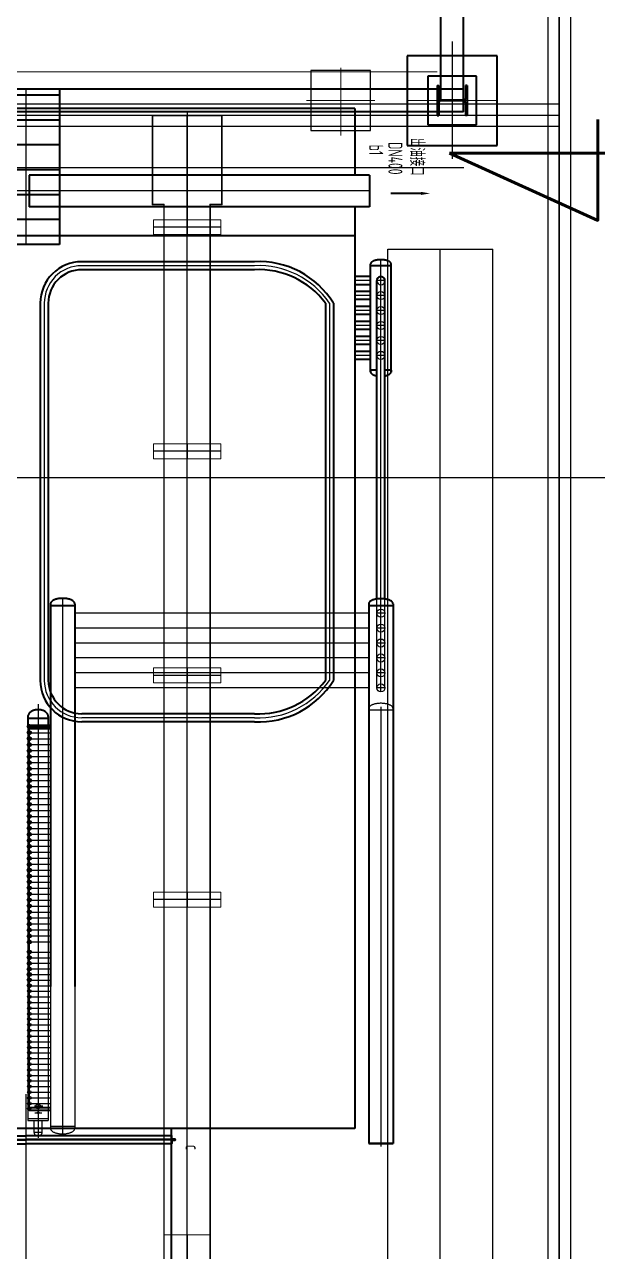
# Model space of a CAD drawing. Extents: x -170 to 1091, y -90 to 504.
# Drawn here: x 108.98 to 116.64, y 89.65 to 106.07 of the extents above; entities that cross this region are included whole.
import ezdxf

# ---------------------------------------------------------------- set-up
doc = ezdxf.new("R2010")
doc.units = 0
doc.header["$LTSCALE"] = 1000
for name, pattern in [('CENTER', [50.8, 31.75, -6.35, 6.35, -6.35]), ('DASH', [0.35, 0.25, -0.1]), ('EB_DASHDOT', [39, 30, -3, 3, -3]), ('双点画线', [22, 12, -2, 2, -2, 2, -2]), ('点画线', [18, 12, -2, 2, -2])]:
    doc.linetypes.add(name, pattern=pattern)
doc.layers.get('0').update_dxf_attribs({"linetype": 'CONTINUOUS'})
doc.layers.get('Defpoints').update_dxf_attribs({"linetype": 'CONTINUOUS'})
for name, color, linetype, lineweight in [('CAXA1', 1, 'EB_DASHDOT', 25), ('EB0', 7, 'CONTINUOUS', 35), ('细实线层', 7, 'CONTINUOUS', 18)]:
    doc.layers.add(name, color=color, linetype=linetype, lineweight=lineweight)
for name, color, linetype in [('PUB_DIM', 3, 'CONTINUOUS'), ('中心线', 3, 'CENTER'), ('中心线层', 1, 'CENTER'), ('方格网', 6, 'CONTINUOUS')]:
    doc.layers.add(name, color=color, linetype=linetype)
doc.styles.add('_TCH_DIM_T3', font='SIMPLEX', dxfattribs={"width": 0.705882, "bigfont": 'GBCBIG'})
doc.styles.add('UserTxtStyle2', font='isocp', dxfattribs={"width": 0.667, "bigfont": 'gbcbig.shx'})
doc.dimstyles.new('_TCH_ARCH_M_M&&1', dxfattribs={"dimtxt": 2.975, "dimasz": 1, "dimexe": 2.5, "dimexo": 3, "dimgap": 1.2625, "dimtad": 1, "dimzin": 0, "dimdsep": 46, "dimtxsty": '_TCH_DIM_T3', "dimblk": 'ARCHTICK', "dimcen": 0.09, "dimclrt": 7, "dimazin": 2, "dimtfac": 1, "dimtdec": 0, "dimtix": 1, "dimtmove": 2, "dimatfit": 3, "dimfxl": 1, "dimtolj": 1, "dimtzin": 0, "dimarcsym": 0})

# ---------------------------------------------------------------- blocks, each defined once
blk = doc.blocks.new('*X136')
at = {"layer": 'EB0'}
for p, q in [((0, 50), (0, 0)), ((0, 50), (3, 50)), ((0, 0), (50, 0)), ((5, 10), (5, 48)), ((48, 5), (10, 5)), ((50, 0), (50, 3))]:
    blk.add_line(p, q, dxfattribs=at)
for centre, radius, start, end in [((3, 48), 1.65, 0.2621, 90), ((10, 10), 5.5, 180, 269.8782), ((48, 3), 1.52, 0, 90)]:
    blk.add_arc(centre, radius, start, end, dxfattribs=at)
blk = doc.blocks.new('*X135')
at = {"layer": 'EB0', "color": 0, "linetype": 'ByBlock', "lineweight": -2, "ltscale": 0.2}
blk.add_blockref('*X136', (0, 0), dxfattribs=at)
blk = doc.blocks.new('*X138')
at = {"layer": 'EB0'}
for p, q in [((0, 0), (50, 0)), ((0, -50), (0, 0)), ((50, 0), (50, -3)), ((0, -50), (3, -50)), ((5, -11), (5, -48)), ((48, -5), (10, -5))]:
    blk.add_line(p, q, dxfattribs=at)
for centre, radius, start, end in [((3, -48), 1.65, 270, 359.7379), ((11, -11), 5.5, 90.1218, 180), ((48, -3), 1.52, 270, 360)]:
    blk.add_arc(centre, radius, start, end, dxfattribs=at)
blk = doc.blocks.new('*X137')
at = {"layer": 'EB0', "color": 0, "linetype": 'ByBlock', "lineweight": -2, "ltscale": 0.2}
blk.add_blockref('*X138', (0, 0), dxfattribs=at)
blk = doc.blocks.new('*X143')
at = {"layer": 'EB0', "linetype": '双点画线', "lineweight": 25}
for p, q in [((-416, 370), (-416, -430)), ((384, 370), (-416, 370)), ((384, -430), (384, 370)), ((-416, -430), (384, -430))]:
    blk.add_line(p, q, dxfattribs=at)
at = {"layer": '中心线层', "linetype": '点画线', "lineweight": 18}
for p, q in [((-16, 409), (-16, -497)), ((439, -30), (-476, -30))]:
    blk.add_line(p, q, dxfattribs=at)
blk = doc.blocks.new('*X146')
at = {"layer": 'EB0', "linetype": 'Continuous', "lineweight": 25}
for p, q in [((453, 0), (-453, 0)), ((0, 103), (0, -103))]:
    blk.add_line(p, q, dxfattribs=at)
at = {"layer": 'EB0', "color": 6, "linetype": 'Continuous', "lineweight": 18}
for p, q in [((-450, 100), (-450, -100)), ((450, 100), (-450, 100)), ((450, -100), (450, 100)), ((-450, -100), (450, -100))]:
    blk.add_line(p, q, dxfattribs=at)
blk = doc.blocks.new('*X147')
at = {"layer": 'EB0', "linetype": 'Continuous', "lineweight": 25}
for p, q in [((453, 0), (-453, 0)), ((0, 103), (0, -103))]:
    blk.add_line(p, q, dxfattribs=at)
at = {"layer": 'EB0', "color": 6, "linetype": 'Continuous', "lineweight": 18}
for p, q in [((-450, 100), (-450, -100)), ((450, 100), (-450, 100)), ((450, -100), (450, 100)), ((-450, -100), (450, -100))]:
    blk.add_line(p, q, dxfattribs=at)
blk = doc.blocks.new('*X148')
at = {"layer": 'EB0', "linetype": 'Continuous', "lineweight": 25}
for p, q in [((453, 0), (-453, 0)), ((0, 103), (0, -103))]:
    blk.add_line(p, q, dxfattribs=at)
at = {"layer": 'EB0', "color": 6, "linetype": 'Continuous', "lineweight": 18}
for p, q in [((-450, 100), (-450, -100)), ((450, 100), (-450, 100)), ((450, -100), (450, 100)), ((-450, -100), (450, -100))]:
    blk.add_line(p, q, dxfattribs=at)
blk = doc.blocks.new('*X149')
at = {"layer": 'EB0', "linetype": 'Continuous', "lineweight": 25}
for p, q in [((453, 0), (-453, 0)), ((0, 103), (0, -103))]:
    blk.add_line(p, q, dxfattribs=at)
at = {"layer": 'EB0', "color": 6, "linetype": 'Continuous', "lineweight": 18}
for p, q in [((-450, 100), (-450, -100)), ((450, 100), (-450, 100)), ((450, -100), (450, 100)), ((-450, -100), (450, -100))]:
    blk.add_line(p, q, dxfattribs=at)
blk = doc.blocks.new('*X150')
at = {"layer": 'EB0', "linetype": 'Continuous', "lineweight": 15}
for p, q in [((-468, 0), (468, 0)), ((-468, -1200), (-468, 0)), ((468, 0), (468, -1200)), ((-460, -1192), (-460, -8)), ((-460, -8), (460, -8)), ((460, -8), (460, -1192)), ((-313, -1200), (-468, -1200)), ((-305, -1192), (-460, -1192)), ((-313, -1500), (-313, -1200)), ((-305, -1500), (-305, -1192)), ((460, -1192), (305, -1192)), ((305, -1192), (305, -1500)), ((468, -1200), (313, -1200)), ((313, -1200), (313, -1500)), ((-313, -1500), (313, -1500))]:
    blk.add_line(p, q, dxfattribs=at)
at = {"layer": 'EB0', "linetype": 'Continuous', "lineweight": 25}
blk.add_line((0, 43), (0, -1503), dxfattribs=at)
blk = doc.blocks.new('*X151')
at = {"layer": 'EB0', "linetype": 'Continuous', "lineweight": 15}
for p, q in [((313, 0), (-313, 0)), ((-313, -2000), (-313, 0)), ((-305, -2000), (-305, 0)), ((305, 0), (305, -2000)), ((313, 0), (313, -2000)), ((313, -2000), (-313, -2000))]:
    blk.add_line(p, q, dxfattribs=at)
at = {"layer": 'EB0', "linetype": 'Continuous', "lineweight": 25}
blk.add_line((0, 3), (0, -2383), dxfattribs=at)
blk = doc.blocks.new('*X145')
at = {"layer": 'EB0', "linetype": 'Continuous', "lineweight": 25}
blk.add_line((0, -17440), (0, -310), dxfattribs=at)
at = {"layer": 'EB0', "linetype": 'Continuous', "lineweight": 15}
for p, q in [((-313, -15297), (-313, -1810)), ((-305, -15297), (-305, -1810)), ((305, -1810), (305, -15297)), ((313, -1810), (313, -15297)), ((-313, -4810), (313, -4810)), ((-313, -7810), (313, -7810)), ((-313, -10810), (313, -10810))]:
    blk.add_line(p, q, dxfattribs=at)
for name, p in [('*X150', (0, -310)), ('*X151', (0, -15297))]:
    blk.add_blockref(name, p, dxfattribs=at)
at = {"layer": 'EB0', "linetype": 'Continuous', "lineweight": 18}
for name, p in [('*X149', (0, -1810)), ('*X148', (0, -4810)), ('*X147', (0, -7810)), ('*X146', (0, -10810))]:
    blk.add_blockref(name, p, dxfattribs=at)
blk = doc.blocks.new('*X144')
at = {"layer": 'EB0', "color": 7, "linetype": 'Continuous', "lineweight": 25}
blk.add_blockref('*X145', (-650, 16997), dxfattribs=at)
blk = doc.blocks.new('*X158')
at = {"layer": 'EB0', "color": 2}
for p, q in [((-450, 2085), (-450, 0)), ((450, 1997), (-450, 1997)), ((450, 2085), (450, 0)), ((450, 1664), (-450, 1664)), ((450, 1332), (-450, 1332)), ((450, 999), (-450, 999)), ((450, 666), (-450, 666)), ((450, 333), (-450, 333)), ((450, 0), (-450, 0))]:
    blk.add_line(p, q, dxfattribs=at)
at = {"layer": '中心线层'}
blk.add_line((0, 2085), (0, 0), dxfattribs=at)
blk = doc.blocks.new('*X264')
at = {"layer": 'EB0', "color": 2}
for p, q in [((600, 606), (-600, 606)), ((-600, 606), (-600, -594)), ((600, -594), (600, 606)), ((325, 332), (-325, 332)), ((-325, 332), (-325, -318)), ((325, -318), (325, 332)), ((-200, 206), (-179, 206)), ((-200, 206), (-200, -194)), ((-179, 206), (-179, 33)), ((200, 206), (179, 206)), ((179, 206), (179, 33)), ((200, 206), (200, -194)), ((159, 13), (-159, 13)), ((159, 0), (-159, 0)), ((-179, -20), (-179, -194)), ((179, -20), (179, -194)), ((-325, -318), (325, -318)), ((-200, -194), (-179, -194)), ((200, -194), (179, -194)), ((-600, -594), (600, -594))]:
    blk.add_line(p, q, dxfattribs=at)
for centre, start, end in [((-159, 33), 180, 270), ((-159, -20), 90, 180), ((159, 33), 270, 0), ((159, -20), 0, 90)]:
    blk.add_arc(centre, 20, start, end, dxfattribs=at)
at = {"layer": '中心线层'}
blk.add_line((0, 795), (0, -773), dxfattribs=at)
at = {"layer": '中心线层', "linetype": '点画线', "lineweight": 18}
blk.add_line((603, 6), (-603, 6), dxfattribs=at)
blk = doc.blocks.new('_ArchTick')
at = {"color": 0, "linetype": 'ByBlock', "const_width": 0.4}
blk.add_lwpolyline([(-0.5, -0.5), (0.5, 0.5)], dxfattribs=at)
blk = doc.blocks.new('*D324')
at = {"layer": 'Defpoints', "color": 0, "linetype": 'Continuous', "transparency": 16777216}
for p in [(116.15, 108.576), (114.875, 104.076), (118.9, 104.076)]:
    blk.add_point(p, dxfattribs=at)
at = {"layer": 'PUB_DIM', "color": 0, "linetype": 'Continuous', "lineweight": -2, "transparency": 16777216}
for p, q in [((118.9, 108.576), (118.9, 109.576)), ((118.9, 108.576), (118.9, 104.076)), ((119.15, 108.576), (121.4, 108.576)), ((117.875, 104.076), (121.4, 104.076)), ((118.9, 104.076), (118.9, 103.076))]:
    blk.add_line(p, q, dxfattribs=at)
for p, rotation in [((118.9, 108.576), 269.9999401232867), ((118.9, 104.076), 89.99994012328672)]:
    blk.add_blockref('_ArchTick', p, dxfattribs=dict(at, rotation=rotation))
at = {"layer": 'PUB_DIM', "color": 7, "linetype": 'Continuous', "transparency": 16777216, "insert": (116.15, 106.326), "char_height": 2.975, "attachment_point": 5, "rotation": 89.9999, "style": '_TCH_DIM_T3'}
blk.add_mtext('\\A1;4.50', dxfattribs=at)

msp = doc.modelspace()

# ---------------------------------------------------------------- hatches: boundary and pattern name
at = {"layer": 'EB0'}
msp.add_hatch(color=1, dxfattribs=at).paths.add_polyline_path([(114.28454, 103.78644), (114.28454, 103.82644), (114.40454, 103.80644)], flags=0)

# ---------------------------------------------------------------- linework, layer by layer
at = {"color": 1, "linetype": 'DASH', "ltscale": 800}
msp.add_line((116.13002, 114.04999), (116.12996, 54.34999), dxfattribs=at)
at = {"layer": 'CAXA1', "ltscale": 20}
msp.add_line((108.99947, 91.75), (108.99944, 61.14841), dxfattribs=at)
at = {"layer": 'EB0', "lineweight": 25}
for p, q in [((116.28002, 114.79999, 0), (116.27999, 82.29999, 0)), ((116.13002, 114.64999, 0), (116.13, 89.74999, 0)), ((115.98002, 114.49999, 0), (115.97999, 82.29999, 0)), ((116.13001, 104.99999, 0), (68.85001, 105.00004, 0)), ((116.13001, 104.84999, 0), (68.85001, 104.85004, 0)), ((116.13001, 104.69999, 0), (68.85001, 104.70004, 0)), ((113.59608, 103.8387, 0), (104.39608, 103.8387, 0)), ((113.84108, 103.05868, 0), (115.24108, 103.05868, 0)), ((113.8411, 69.49999, -0.908), (113.84108, 103.05868, 0)), ((114.5411, 68.59999, -0.908), (114.54108, 103.05868, 0)), ((115.2411, 68.59999, -0.908), (115.24108, 103.05868, 0)), ((112.05808, 102.8387, 0), (109.74608, 102.8387, 0)), ((113.74608, 97.13689, 0), (113.74608, 102.91845, 0)), ((113.60958, 102.6387, 0), (113.39608, 102.6387, 0)), ((113.80008, 102.6387, 0), (113.69208, 102.6387, 0)), ((109.24608, 102.3387, 0), (109.24608, 97.2887, 0)), ((113.05808, 102.3387, 0), (113.05808, 97.2887, 0)), ((113.60958, 102.4387, 0), (113.39608, 102.4387, 0)), ((113.80008, 102.4387, 0), (113.69208, 102.4387, 0)), ((113.60958, 102.2387, 0), (113.39608, 102.2387, 0)), ((113.80008, 102.2387, 0), (113.69208, 102.2387, 0)), ((113.60958, 102.0387, 0), (113.39608, 102.0387, 0)), ((113.80008, 102.0387, 0), (113.69208, 102.0387, 0)), ((113.60958, 101.8387, 0), (113.39608, 101.8387, 0)), ((113.80008, 101.8387, 0), (113.69208, 101.8387, 0)), ((113.60958, 101.6387, 0), (113.39608, 101.6387, 0)), ((113.80008, 101.6387, 0), (113.69208, 101.6387, 0)), ((109.49108, 98.3867, 0), (109.49107, 91.2197, 0)), ((113.69208, 97.1887, 0), (113.69208, 98.37822, 0)), ((113.80008, 97.1887, 0), (113.80008, 98.37822, 0)), ((113.58358, 98.1887, 0), (109.65358, 98.1887, 0)), ((113.80008, 98.1887, 0), (113.69208, 98.1887, 0)), ((113.58358, 97.9887, 0), (109.65358, 97.9887, 0)), ((113.80008, 97.9887, 0), (113.69208, 97.9887, 0)), ((113.58358, 97.7887, 0), (109.65358, 97.7887, 0)), ((113.80008, 97.7887, 0), (113.69208, 97.7887, 0)), ((113.58358, 97.5887, 0), (109.65358, 97.5887, 0)), ((113.80008, 97.5887, 0), (113.69208, 97.5887, 0)), ((113.58358, 97.3887, 0), (109.65358, 97.3887, 0)), ((113.80008, 97.3887, 0), (113.69208, 97.3887, 0)), ((113.58358, 97.1887, 0), (109.65358, 97.1887, 0)), ((113.80008, 97.1887, 0), (113.69208, 97.1887, 0)), ((109.16358, 96.96882, 0), (109.16357, 91.16732, 0)), ((113.90858, 96.88869, 0), (113.58358, 96.8887, 0)), ((113.74608, 96.93317, 0), (113.74607, 91.0927, 0)), ((112.05808, 96.7887, 0), (109.74608, 96.7887, 0)), ((109.02708, 96.6787, 0), (109.02707, 91.5527, 0)), ((109.04608, 96.7012, 0), (109.04607, 91.5337, 0)), ((109.04608, 96.6687, 0), (109.32858, 96.6687, 0)), ((109.04607, 96.5887, 0), (109.32857, 96.5887, 0)), ((109.30008, 96.7012, 0), (109.30007, 91.5302, 0)), ((109.04607, 96.4287, 0), (109.32857, 96.4287, 0)), ((109.04607, 96.5087, 0), (109.32857, 96.5087, 0)), ((109.04607, 96.3487, 0), (109.32857, 96.3487, 0)), ((109.04607, 96.2687, 0), (109.32857, 96.2687, 0)), ((109.04607, 96.1887, 0), (109.32857, 96.1887, 0)), ((109.04607, 96.1087, 0), (109.32857, 96.1087, 0)), ((109.04607, 96.0287, 0), (109.32857, 96.0287, 0)), ((109.04607, 95.9487, 0), (109.32857, 95.9487, 0)), ((109.04607, 95.8687, 0), (109.32857, 95.8687, 0)), ((109.04607, 95.7887, 0), (109.32857, 95.7887, 0)), ((109.04607, 95.7087, 0), (109.32857, 95.7087, 0)), ((109.04607, 95.6287, 0), (109.32857, 95.6287, 0)), ((109.04607, 95.5487, 0), (109.32857, 95.5487, 0)), ((109.04607, 95.4687, 0), (109.32857, 95.4687, 0)), ((109.04607, 95.3887, 0), (109.32857, 95.3887, 0)), ((109.04607, 95.3087, 0), (109.32857, 95.3087, 0)), ((109.04607, 95.2287, 0), (109.32857, 95.2287, 0)), ((109.04607, 95.1487, 0), (109.32857, 95.1487, 0)), ((109.04607, 95.0687, 0), (109.32857, 95.0687, 0)), ((109.04607, 94.9887, 0), (109.32857, 94.9887, 0)), ((109.04607, 94.9087, 0), (109.32857, 94.9087, 0)), ((109.04607, 94.8287, 0), (109.32857, 94.8287, 0)), ((109.04607, 94.7487, 0), (109.32857, 94.7487, 0)), ((109.04607, 94.6687, 0), (109.32857, 94.6687, 0)), ((109.04607, 94.5887, 0), (109.32857, 94.5887, 0)), ((109.04607, 94.5087, 0), (109.32857, 94.5087, 0)), ((109.04607, 94.4287, 0), (109.32857, 94.4287, 0)), ((109.04607, 94.3487, 0), (109.32857, 94.3487, 0)), ((109.04607, 94.2687, 0), (109.32857, 94.2687, 0)), ((109.04607, 94.1887, 0), (109.32857, 94.1887, 0)), ((109.04607, 94.1087, 0), (109.32857, 94.1087, 0)), ((109.04607, 94.0287, 0), (109.32857, 94.0287, 0)), ((109.04607, 93.9487, 0), (109.32857, 93.9487, 0)), ((109.04607, 93.8687, 0), (109.32857, 93.8687, 0)), ((109.04607, 93.7887, 0), (109.32857, 93.7887, 0)), ((109.04607, 93.6527, 0), (109.32857, 93.6527, 0)), ((109.04607, 93.5777, 0), (109.32857, 93.5777, 0)), ((109.04607, 93.5027, 0), (109.32857, 93.5027, 0)), ((109.04607, 93.4277, 0), (109.32857, 93.4277, 0)), ((109.04607, 93.3527, 0), (109.32857, 93.3527, 0)), ((109.04607, 93.2777, 0), (109.32857, 93.2777, 0)), ((109.04607, 93.2027, 0), (109.32857, 93.2027, 0)), ((109.04607, 93.1277, 0), (109.32857, 93.1277, 0)), ((109.32857, 93.1927, 0), (109.32857, 91.2927, 0)), ((109.65357, 93.1927, 0), (109.65357, 91.2927, 0)), ((109.04607, 93.0527, 0), (109.32857, 93.0527, 0)), ((109.04607, 92.9777, 0), (109.32857, 92.9777, 0)), ((109.04607, 92.9027, 0), (109.32857, 92.9027, 0)), ((109.04607, 92.8277, 0), (109.32857, 92.8277, 0)), ((109.04607, 92.7527, 0), (109.32857, 92.7527, 0)), ((109.04607, 92.6777, 0), (109.32857, 92.6777, 0)), ((109.04607, 92.6027, 0), (109.32857, 92.6027, 0)), ((109.04607, 92.5277, 0), (109.32857, 92.5277, 0)), ((109.04607, 92.4527, 0), (109.32857, 92.4527, 0)), ((109.04607, 92.3777, 0), (109.32857, 92.3777, 0)), ((109.04607, 92.3027, 0), (109.32857, 92.3027, 0)), ((109.04607, 92.2277, 0), (109.32857, 92.2277, 0)), ((109.04607, 92.1527, 0), (109.32857, 92.1527, 0)), ((109.04607, 92.0777, 0), (109.32857, 92.0777, 0)), ((109.04607, 92.0027, 0), (109.32857, 92.0027, 0)), ((109.04607, 91.9277, 0), (109.32857, 91.9277, 0)), ((109.04607, 91.8527, 0), (109.32857, 91.8527, 0)), ((109.04607, 91.7777, 0), (109.32857, 91.7777, 0)), ((109.04607, 91.7027, 0), (109.32857, 91.7027, 0)), ((109.02707, 91.5527, 0), (109.02707, 91.4007, 0)), ((109.04607, 91.6277, 0), (109.32857, 91.6277, 0)), ((109.04607, 91.5752, 0), (109.32857, 91.5752, 0)), ((109.04607, 91.5527, 0), (109.32857, 91.5527, 0)), ((109.04607, 91.5302, 0), (109.32857, 91.5302, 0)), ((109.22727, 91.5907, 0), (109.11356, 91.5907, 0)), ((109.1189, 91.5027, 0), (109.21337, 91.5027, 0)), ((109.30007, 91.5302, 0), (109.30007, 91.4007, 0)), ((109.02707, 91.4247, 0), (109.30007, 91.4247, 0)), ((109.02707, 91.4007, 0), (109.30007, 91.4007, 0)), ((109.10957, 91.23822, 0), (109.10957, 91.4007, 0)), ((109.21757, 91.23822, 0), (109.21757, 91.4007, 0)), ((109.65357, 91.3177, 0), (109.32857, 91.3177, 0)), ((109.10957, 91.2407, 0), (109.21757, 91.2407, 0)), ((113.74607, 91.18721, 0), (113.74607, 91.04917, 0))]:
    msp.add_line(p, q, dxfattribs=at)
at = {"layer": 'EB0', "color": 13}
for p, q in [((114.84948, 104.90001, 0), (114.84949, 108.80001, 0)), ((114.54948, 105.05001, 0), (114.54949, 108.65001, 0)), ((114.84948, 105.20001, 0), (70.54948, 105.20006, 0)), ((114.84948, 104.90001, 0), (70.54948, 104.90006, 0))]:
    msp.add_line(p, q, dxfattribs=at)
at = {"layer": 'EB0'}
for p, q in [((113.39608, 104.9422, 0), (104.59608, 104.9422, 0)), ((113.39608, 104.9422, 0), (113.39608, 104.0517, 0)), ((113.59608, 104.0517, 0), (109.04608, 104.0517, 0)), ((109.04608, 104.0517, 0), (109.04608, 103.6257, 0)), ((113.59608, 104.0517, 0), (113.59608, 103.6257, 0)), ((113.59608, 104.0517, 0), (113.59608, 103.6257, 0)), ((113.59608, 103.6257, 0), (109.04608, 103.6257, 0)), ((113.39608, 103.6257, 0), (113.39608, 103.2387, 0)), ((113.39608, 103.2387, 0), (104.59608, 103.2387, 0)), ((113.39608, 103.2387, 0), (113.39607, 91.2927, 0)), ((112.05808, 102.8927, 0), (109.74608, 102.8927, 0)), ((113.60958, 101.4137, 0), (113.60958, 102.8637, 0)), ((113.60958, 102.8387, 0), (113.60958, 102.8637, 0)), ((113.88318, 102.83869, 0), (113.60958, 102.8387, 0)), ((113.88258, 102.83869, 0), (113.60958, 102.8387, 0)), ((113.88258, 101.41369, 0), (113.88258, 102.86369, 0)), ((112.05808, 102.7847, 0), (109.74608, 102.7847, 0)), ((113.60958, 102.6927, 0), (113.39608, 102.6927, 0)), ((113.69208, 98.37822, 0), (113.69208, 102.6387, 0)), ((113.80008, 98.37822, 0), (113.80008, 102.6387, 0)), ((113.60958, 102.5847, 0), (113.39608, 102.5847, 0)), ((113.60958, 102.4927, 0), (113.39608, 102.4927, 0)), ((109.19208, 102.3387, 0), (109.19208, 97.2887, 0)), ((109.30008, 102.3387, 0), (109.30008, 97.2887, 0)), ((113.00408, 102.3387, 0), (113.00408, 97.2887, 0)), ((113.11208, 102.3387, 0), (113.11208, 97.2887, 0)), ((113.60958, 102.3847, 0), (113.39608, 102.3847, 0)), ((113.60958, 102.2927, 0), (113.39608, 102.2927, 0)), ((113.60958, 102.1847, 0), (113.39608, 102.1847, 0)), ((113.60958, 102.0927, 0), (113.39608, 102.0927, 0)), ((113.60958, 101.9847, 0), (113.39608, 101.9847, 0)), ((113.60958, 101.8927, 0), (113.39608, 101.8927, 0)), ((113.60958, 101.7847, 0), (113.39608, 101.7847, 0)), ((113.60958, 101.6927, 0), (113.39608, 101.6927, 0)), ((113.60958, 101.5847, 0), (113.39608, 101.5847, 0)), ((113.60958, 101.4387, 0), (113.60958, 101.4137, 0)), ((113.69208, 101.4387, 0), (113.60958, 101.4387, 0)), ((113.69208, 101.4387, 0), (113.60958, 101.4387, 0)), ((113.88318, 101.43869, 0), (113.80008, 101.43869, 0)), ((113.88258, 101.43869, 0), (113.80008, 101.43869, 0)), ((113.88258, 101.43869, 0), (113.88258, 101.41369, 0)), ((109.32858, 98.3137, 0), (109.32857, 93.1927, 0)), ((109.65358, 98.2887, 0), (109.32858, 98.2887, 0)), ((109.65358, 98.3137, 0), (109.65357, 93.1927, 0)), ((113.58358, 98.3137, 0), (113.58357, 91.0927, 0)), ((113.90858, 98.28869, 0), (113.58358, 98.2887, 0)), ((113.90858, 98.31369, 0), (113.90857, 91.09269, 0)), ((109.02708, 96.8037, 0), (109.02708, 96.6787, 0)), ((109.30008, 96.7787, 0), (109.02708, 96.7787, 0)), ((109.30008, 96.8037, 0), (109.30008, 96.7012, 0)), ((112.05808, 96.8427, 0), (109.74608, 96.8427, 0)), ((112.05808, 96.7347, 0), (109.74608, 96.7347, 0)), ((109.04608, 96.6912, 0), (109.32858, 96.6912, 0)), ((109.04607, 96.6462, 0), (109.32857, 96.6462, 0)), ((108.99607, 91.2927, 0), (104.59607, 91.2927, 0)), ((106.99607, 91.1377, 0), (108.99607, 91.1377, 0)), ((107.04607, 91.1927, 0), (108.99607, 91.1927, 0)), ((107.04607, 91.1427, 0), (108.99607, 91.1427, 0)), ((107.04607, 91.1377, 0), (108.99607, 91.1377, 0)), ((113.39607, 91.2927, 0), (108.99607, 91.2927, 0)), ((110.94607, 91.1927, 0), (108.99607, 91.1927, 0)), ((110.94607, 91.1427, 0), (108.99607, 91.1427, 0)), ((110.99607, 91.1377, 0), (108.99607, 91.1377, 0)), ((110.94607, 91.1377, 0), (108.99607, 91.1377, 0)), ((110.94607, 89.4377, 0), (110.94607, 91.2927, 0)), ((110.99607, 91.1427, 0), (110.99607, 91.1377, 0)), ((107.04607, 91.0877, 0), (108.99607, 91.0877, 0)), ((110.94607, 91.0877, 0), (108.99607, 91.0877, 0)), ((113.90857, 91.09269, 0), (113.58357, 91.0927, 0)), ((113.58357, 91.0927, 0), (113.90857, 91.09269, 0)), ((113.58357, 91.0927, 0), (113.90857, 91.09269, 0)), ((113.58357, 91.0927, 0), (113.90857, 91.09269, 0))]:
    msp.add_line(p, q, dxfattribs=at)
at = {"layer": 'EB0', "color": 1}
msp.add_line((114.28454, 103.80644, 0), (113.87843, 103.80644, 0), dxfattribs=at)
at = {"layer": 'EB0', "elevation": 0}
for points in [[(113.88258, 102.86369), (113.88229, 102.86728), (113.88141, 102.87084), (113.87996, 102.87438), (113.87793, 102.87787), (113.87534, 102.88129), (113.87219, 102.88465), (113.8685, 102.88791), (113.86429, 102.89107), (113.85958, 102.89411), (113.85437, 102.89703), (113.84871, 102.89979), (113.8426, 102.90241), (113.83608, 102.90486), (113.82918, 102.90713), (113.82192, 102.90922), (113.81433, 102.91111), (113.80645, 102.9128), (113.79832, 102.91428), (113.78996, 102.91554), (113.78141, 102.91658), (113.77271, 102.91739), (113.7639, 102.91798), (113.75501, 102.91833), (113.74608, 102.91845), (113.73715, 102.91833), (113.72826, 102.91798), (113.71945, 102.91739), (113.71075, 102.91658), (113.7022, 102.91554), (113.69384, 102.91428), (113.68571, 102.9128), (113.67783, 102.91111), (113.67025, 102.90922), (113.66299, 102.90713), (113.65608, 102.90486), (113.64956, 102.90241), (113.64345, 102.89979), (113.63779, 102.89703), (113.63259, 102.89411), (113.62787, 102.89107), (113.62366, 102.88791), (113.61997, 102.88465), (113.61683, 102.88129), (113.61423, 102.87787), (113.6122, 102.87438), (113.61075, 102.87084), (113.60987, 102.86728), (113.60958, 102.8637)], [(113.60958, 101.4137), (113.611, 101.40978), (113.61299, 101.40591), (113.61555, 101.4021), (113.61866, 101.39837), (113.62232, 101.39473), (113.62651, 101.39121), (113.6312, 101.38781), (113.63638, 101.38456), (113.64202, 101.38146), (113.6481, 101.37853), (113.65458, 101.37579), (113.66145, 101.37325), (113.66867, 101.37091), (113.6762, 101.3688), (113.68402, 101.36691), (113.69208, 101.36526)], [(113.80008, 101.36526), (113.80814, 101.36691), (113.81596, 101.3688), (113.82349, 101.37091), (113.83071, 101.37325), (113.83758, 101.37579), (113.84406, 101.37853), (113.85014, 101.38146), (113.85578, 101.38456), (113.86096, 101.38781), (113.86565, 101.39121), (113.86984, 101.39473), (113.8735, 101.39837), (113.87661, 101.4021), (113.87917, 101.40591), (113.88116, 101.40978), (113.88258, 101.41369)], [(109.65358, 98.3137), (109.65323, 98.31847), (109.65219, 98.32323), (109.65045, 98.32794), (109.64804, 98.33259), (109.64495, 98.33716), (109.64121, 98.34164), (109.63682, 98.34599), (109.63181, 98.3502), (109.62619, 98.35426), (109.62, 98.35814), (109.61325, 98.36183), (109.60598, 98.36532), (109.59822, 98.36858), (109.59, 98.37161), (109.58136, 98.3744), (109.57233, 98.37692), (109.56295, 98.37917), (109.55326, 98.38114), (109.54331, 98.38283), (109.53313, 98.38421), (109.52278, 98.3853), (109.51229, 98.38607), (109.50171, 98.38654), (109.49108, 98.3867), (109.48045, 98.38654), (109.46987, 98.38607), (109.45937, 98.3853), (109.44902, 98.38421), (109.43884, 98.38283), (109.42889, 98.38114), (109.41921, 98.37917), (109.40983, 98.37692), (109.4008, 98.3744), (109.39215, 98.37162), (109.38393, 98.36858), (109.37617, 98.36532), (109.3689, 98.36183), (109.36216, 98.35814), (109.35596, 98.35426), (109.35035, 98.3502), (109.34533, 98.34599), (109.34095, 98.34164), (109.3372, 98.33716), (109.33411, 98.33259), (109.3317, 98.32794), (109.32997, 98.32323), (109.32892, 98.31847), (109.32858, 98.3137)], [(113.90858, 98.31369), (113.90823, 98.31816), (113.90719, 98.3226), (113.90545, 98.32701), (113.90304, 98.33136), (113.89995, 98.33563), (113.89621, 98.33981), (113.89182, 98.34388), (113.88681, 98.34782), (113.88119, 98.35161), (113.875, 98.35524), (113.86825, 98.3587), (113.86098, 98.36196), (113.85322, 98.36501), (113.845, 98.36784), (113.83636, 98.37044), (113.82733, 98.3728), (113.81795, 98.37491), (113.80826, 98.37675), (113.79831, 98.37832), (113.78813, 98.37962), (113.77778, 98.38063), (113.76729, 98.38136), (113.75671, 98.3818), (113.74608, 98.38195), (113.73545, 98.3818), (113.72487, 98.38136), (113.71437, 98.38063), (113.70402, 98.37962), (113.69384, 98.37832), (113.68389, 98.37675), (113.67421, 98.37491), (113.66483, 98.3728), (113.6558, 98.37044), (113.64715, 98.36784), (113.63893, 98.36501), (113.63117, 98.36196), (113.6239, 98.35869), (113.61716, 98.35524), (113.61096, 98.35161), (113.60535, 98.34782), (113.60033, 98.34388), (113.59595, 98.33981), (113.5922, 98.33563), (113.58911, 98.33136), (113.5867, 98.32701), (113.58497, 98.3226), (113.58392, 98.31816), (113.58358, 98.3137)], [(109.30008, 96.8037), (109.29978, 96.8098), (109.29891, 96.81587), (109.29745, 96.82189), (109.29542, 96.82783), (109.29283, 96.83367), (109.28968, 96.83939), (109.286, 96.84494), (109.28179, 96.85033), (109.27707, 96.85551), (109.27187, 96.86047), (109.2662, 96.86518), (109.2601, 96.86964), (109.25358, 96.87381), (109.24667, 96.87768), (109.23941, 96.88123), (109.23183, 96.88446), (109.22395, 96.88733), (109.21581, 96.88985), (109.20745, 96.892), (109.1989, 96.89377), (109.1902, 96.89516), (109.18139, 96.89615), (109.1725, 96.89675), (109.16357, 96.89695), (109.15465, 96.89675), (109.14576, 96.89615), (109.13694, 96.89516), (109.12825, 96.89377), (109.1197, 96.892), (109.11134, 96.88985), (109.1032, 96.88733), (109.09533, 96.88446), (109.08774, 96.88123), (109.08048, 96.87768), (109.07357, 96.87381), (109.06706, 96.86964), (109.06095, 96.86518), (109.05528, 96.86047), (109.05008, 96.85551), (109.04536, 96.85033), (109.04115, 96.84494), (109.03747, 96.83939), (109.03432, 96.83367), (109.03173, 96.82783), (109.0297, 96.82189), (109.02824, 96.81587), (109.02737, 96.8098), (109.02708, 96.8037)]]:
    msp.add_lwpolyline(points, dxfattribs=at)
at = {"layer": 'EB0', "lineweight": 25, "elevation": 0}
for points in [[(113.90858, 96.91369), (113.90823, 96.91816), (113.90719, 96.9226), (113.90545, 96.92701), (113.90304, 96.93136), (113.89995, 96.93563), (113.89621, 96.93981), (113.89182, 96.94388), (113.8868, 96.94782), (113.88119, 96.95161), (113.87499, 96.95524), (113.86825, 96.9587), (113.86098, 96.96196), (113.85322, 96.96501), (113.845, 96.96784), (113.83636, 96.97044), (113.82733, 96.9728), (113.81795, 96.97491), (113.80826, 96.97675), (113.79831, 96.97832), (113.78813, 96.97962), (113.77778, 96.98063), (113.76729, 96.98136), (113.75671, 96.9818), (113.74607, 96.98195), (113.73544, 96.9818), (113.72486, 96.98136), (113.71437, 96.98063), (113.70402, 96.97962), (113.69384, 96.97832), (113.68389, 96.97675), (113.6742, 96.97491), (113.66483, 96.9728), (113.65579, 96.97044), (113.64715, 96.96784), (113.63893, 96.96501), (113.63117, 96.96196), (113.6239, 96.95869), (113.61716, 96.95524), (113.61096, 96.95161), (113.60535, 96.94782), (113.60033, 96.94388), (113.59594, 96.93981), (113.5922, 96.93563), (113.58911, 96.93136), (113.5867, 96.92701), (113.58497, 96.9226), (113.58392, 96.91816), (113.58358, 96.9137)], [(109.10957, 91.23822), (109.10969, 91.23514), (109.11003, 91.23208), (109.11061, 91.22905), (109.11141, 91.22605), (109.11244, 91.22311), (109.11368, 91.22023), (109.11514, 91.21743), (109.1168, 91.21472), (109.11867, 91.21211), (109.12073, 91.20961), (109.12297, 91.20723), (109.12539, 91.20499), (109.12796, 91.20289), (109.1307, 91.20093), (109.13357, 91.19914), (109.13657, 91.19752), (109.13969, 91.19607), (109.1429, 91.1948), (109.14621, 91.19372), (109.14959, 91.19283), (109.15303, 91.19213), (109.15652, 91.19163), (109.16004, 91.19132), (109.16357, 91.19122), (109.1671, 91.19132), (109.17062, 91.19163), (109.1741, 91.19213), (109.17755, 91.19283), (109.18093, 91.19372), (109.18423, 91.1948), (109.18745, 91.19607), (109.19057, 91.19752), (109.19357, 91.19914), (109.19644, 91.20093), (109.19917, 91.20289), (109.20175, 91.20499), (109.20417, 91.20723), (109.20641, 91.20961), (109.20847, 91.21211), (109.21033, 91.21472), (109.212, 91.21743), (109.21346, 91.22023), (109.2147, 91.22311), (109.21573, 91.22605), (109.21653, 91.22905), (109.21711, 91.23208), (109.21745, 91.23514), (109.21757, 91.23822)], [(109.32857, 91.2927), (109.32892, 91.28793), (109.32996, 91.28317), (109.33169, 91.27846), (109.33411, 91.27381), (109.33719, 91.26923), (109.34094, 91.26476), (109.34533, 91.26041), (109.35034, 91.2562), (109.35596, 91.25214), (109.36215, 91.24826), (109.3689, 91.24457), (109.37617, 91.24108), (109.38393, 91.23781), (109.39215, 91.23478), (109.40079, 91.232), (109.40982, 91.22948), (109.4192, 91.22723), (109.42888, 91.22526), (109.43884, 91.22357), (109.44901, 91.22219), (109.45937, 91.2211), (109.46986, 91.22032), (109.48044, 91.21986), (109.49107, 91.2197), (109.5017, 91.21986), (109.51228, 91.22032), (109.52277, 91.2211), (109.53313, 91.22219), (109.54331, 91.22357), (109.55326, 91.22526), (109.56294, 91.22723), (109.57232, 91.22948), (109.58135, 91.232), (109.58999, 91.23478), (109.59821, 91.23781), (109.60597, 91.24108), (109.61324, 91.24457), (109.61999, 91.24826), (109.62618, 91.25214), (109.6318, 91.2562), (109.63681, 91.26041), (109.6412, 91.26476), (109.64495, 91.26923), (109.64803, 91.27381), (109.65045, 91.27846), (109.65218, 91.28317), (109.65322, 91.28793), (109.65357, 91.2927)]]:
    msp.add_lwpolyline(points, dxfattribs=at)
at = {"layer": 'EB0', "lineweight": 25}
for centre, radius in [((113.74608, 102.4387, 0), 0.054), ((113.74608, 102.2387, 0), 0.054), ((113.74608, 102.0387, 0), 0.054), ((113.74608, 101.8387, 0), 0.054), ((113.74608, 101.6387, 0), 0.054), ((113.74608, 98.1887, 0), 0.054), ((113.74608, 97.9887, 0), 0.054), ((113.74608, 97.7887, 0), 0.054), ((113.74608, 97.5887, 0), 0.054), ((113.74608, 97.3887, 0), 0.054), ((113.74608, 97.1887, 0), 0.054), ((109.04607, 93.1277, 0), 0.0225), ((109.04607, 93.0527, 0), 0.0225), ((109.04607, 92.9777, 0), 0.0225), ((109.04607, 92.9027, 0), 0.0225), ((109.04607, 92.8277, 0), 0.0225), ((109.04607, 92.7527, 0), 0.0225), ((109.04607, 92.6777, 0), 0.0225), ((109.04607, 92.6027, 0), 0.0225), ((109.04607, 92.5277, 0), 0.0225), ((109.04607, 92.4527, 0), 0.0225), ((109.04607, 92.3777, 0), 0.0225), ((109.04607, 92.3027, 0), 0.0225), ((109.04607, 92.2277, 0), 0.0225), ((109.04607, 92.1527, 0), 0.0225), ((109.04607, 92.0777, 0), 0.0225), ((109.04607, 92.0027, 0), 0.0225), ((109.04607, 91.9277, 0), 0.0225), ((109.04607, 91.8527, 0), 0.0225), ((109.04607, 91.7777, 0), 0.0225), ((109.04607, 91.7027, 0), 0.0225), ((109.04607, 91.6277, 0), 0.0225), ((109.04607, 91.5527, 0), 0.0225), ((109.16357, 91.5907, 0), 0.0285), ((109.16357, 91.5027, 0), 0.0125)]:
    msp.add_circle(centre, radius, dxfattribs=at)
at = {"layer": 'EB0'}
for centre in [(109.04608, 96.6687, 0), (109.04607, 96.5887, 0), (109.04607, 96.4287, 0), (109.04607, 96.5087, 0), (109.04607, 96.3487, 0), (109.04607, 96.2687, 0), (109.04607, 96.1887, 0), (109.04607, 96.1087, 0), (109.04607, 96.0287, 0), (109.04607, 95.9487, 0), (109.04607, 95.8687, 0), (109.04607, 95.7887, 0), (109.04607, 95.7087, 0), (109.04607, 95.6287, 0), (109.04607, 95.5487, 0), (109.04607, 95.4687, 0), (109.04607, 95.3887, 0), (109.04607, 95.3087, 0), (109.04607, 95.2287, 0), (109.04607, 95.1487, 0), (109.04607, 95.0687, 0), (109.04607, 94.9887, 0), (109.04607, 94.9087, 0), (109.04607, 94.8287, 0), (109.04607, 94.7487, 0), (109.04607, 94.6687, 0), (109.04607, 94.5887, 0), (109.04607, 94.5087, 0), (109.04607, 94.4287, 0), (109.04607, 94.3487, 0), (109.04607, 94.2687, 0), (109.04607, 94.1887, 0), (109.04607, 94.1087, 0), (109.04607, 94.0287, 0), (109.04607, 93.9487, 0), (109.04607, 93.8687, 0), (109.04607, 93.7887, 0), (109.04607, 93.6527, 0), (109.04607, 93.5777, 0), (109.04607, 93.5027, 0), (109.04607, 93.4277, 0), (109.04607, 93.3527, 0), (109.04607, 93.2777, 0), (109.04607, 93.2027, 0)]:
    msp.add_circle(centre, 0.0225, dxfattribs=at)
for centre, radius, start, end in [((109.74608, 102.3387, 0), 0.554, 89.99994, 179.99994), ((112.11465, 101.7207, 0), 1.17337, 31.782082, 92.763468), ((109.74608, 102.3387, 0), 0.446, 89.99994, 179.99994), ((112.11258, 101.67403, 0), 1.112, 36.706681, 92.80931), ((113.74608, 102.6387, 0), 0.054, 359.99994, 179.99994), ((109.74608, 97.2887, 0), 0.554, 179.99994, 269.99994), ((109.74608, 97.2887, 0), 0.446, 179.99994, 269.99994), ((112.11258, 97.95336, 0), 1.112, 267.19057, 323.2932), ((112.11465, 97.9067, 0), 1.17337, 267.236412, 328.217798)]:
    msp.add_arc(centre, radius, start, end, dxfattribs=at)
at = {"layer": 'EB0', "lineweight": 25}
for centre, radius, start, end in [((109.74608, 102.3387, 0), 0.5, 89.99994, 179.99994), ((112.11368, 101.69989, 0), 1.14017, 34.074929, 92.794849), ((113.74608, 102.6387, 0), 0.054, 179.99994, 359.99994), ((109.74608, 97.2887, 0), 0.5, 179.99994, 269.99994), ((112.11367, 97.92751, 0), 1.14017, 267.205031, 325.924951)]:
    msp.add_arc(centre, radius, start, end, dxfattribs=at)
at = {"layer": '中心线', "ltscale": 50}
msp.add_line((116.12997, 67.04999), (116.13002, 115.1719), dxfattribs=at)
at = {"layer": '中心线层'}
msp.add_line((114.85476, 104.15001, 0), (70.68547, 104.15006, 0), dxfattribs=at)
at = {"layer": '中心线层', "linetype": '点画线', "lineweight": 18}
msp.add_line((111.15208, 103.41901, 0), (111.15207, 91.01858, 0), dxfattribs=at)
at = {"layer": '方格网', "color": 6, "linetype": 'Continuous'}
msp.add_line((850.549, 100), (-76.88164, 100), dxfattribs=at)
at = {"layer": '细实线层', "color": 2}
msp.add_line((114.49948, 105.43211, 0), (103.49948, 105.43212, 0), dxfattribs=at)

# ---------------------------------------------------------------- block references
at = {"layer": 'EB0', "xscale": 0.001, "yscale": 0.001, "zscale": 0.001, "rotation": 359.9999401246263}
for name, p in [('*X264', (114.69948, 105.04351, 0)), ('*X143', (113.22578, 105.07959, 0)), ('*X158', (108.99948, 103.12319, 0)), ('*X144', (111.80547, 88.16779, 0)), ('*X135', (110.94607, 91.1427, 0)), ('*X137', (110.94607, 91.1377, 0))]:
    msp.add_blockref(name, p, dxfattribs=at)

# ---------------------------------------------------------------- texts
at = {"layer": 'EB0', "rotation": 269.99994, "line_spacing_factor": 1.37, "style": 'UserTxtStyle2'}
for s, insert, char_height, width, attachment_point in [('b1', (113.58942, 104.45797, 0), 0.188429, 0.2614898, 7), ('DN400', (113.84607, 104.49294, 0), 0.188429, 0.7148149, 7), ('出油接口', (114.32488, 104.54776, 0), 0.188429, 1.0500711, 1), ('c', (111.13552, 91.07198, 0), 0.18843, 0.1267483, 7)]:
    msp.add_mtext(s, dxfattribs=dict(at, insert=insert, char_height=char_height, width=width, attachment_point=attachment_point))

# ---------------------------------------------------------------- dimensions: what is measured, and where the dimension line sits
at = {"layer": 'PUB_DIM', "linetype": 'Continuous'}
dim = msp.add_linear_dim(base=(118.89999, 104.07581), p1=(116.15, 108.5758), p2=(114.87475, 104.07582), angle=89.99994, dimstyle='_TCH_ARCH_M_M&&1', dxfattribs=at)
dim.commit()
dim.dimension.update_dxf_attribs({"geometry": '*D324', "text_midpoint": (116.15, 106.32581)})

doc.saveas('drawing.dxf')
